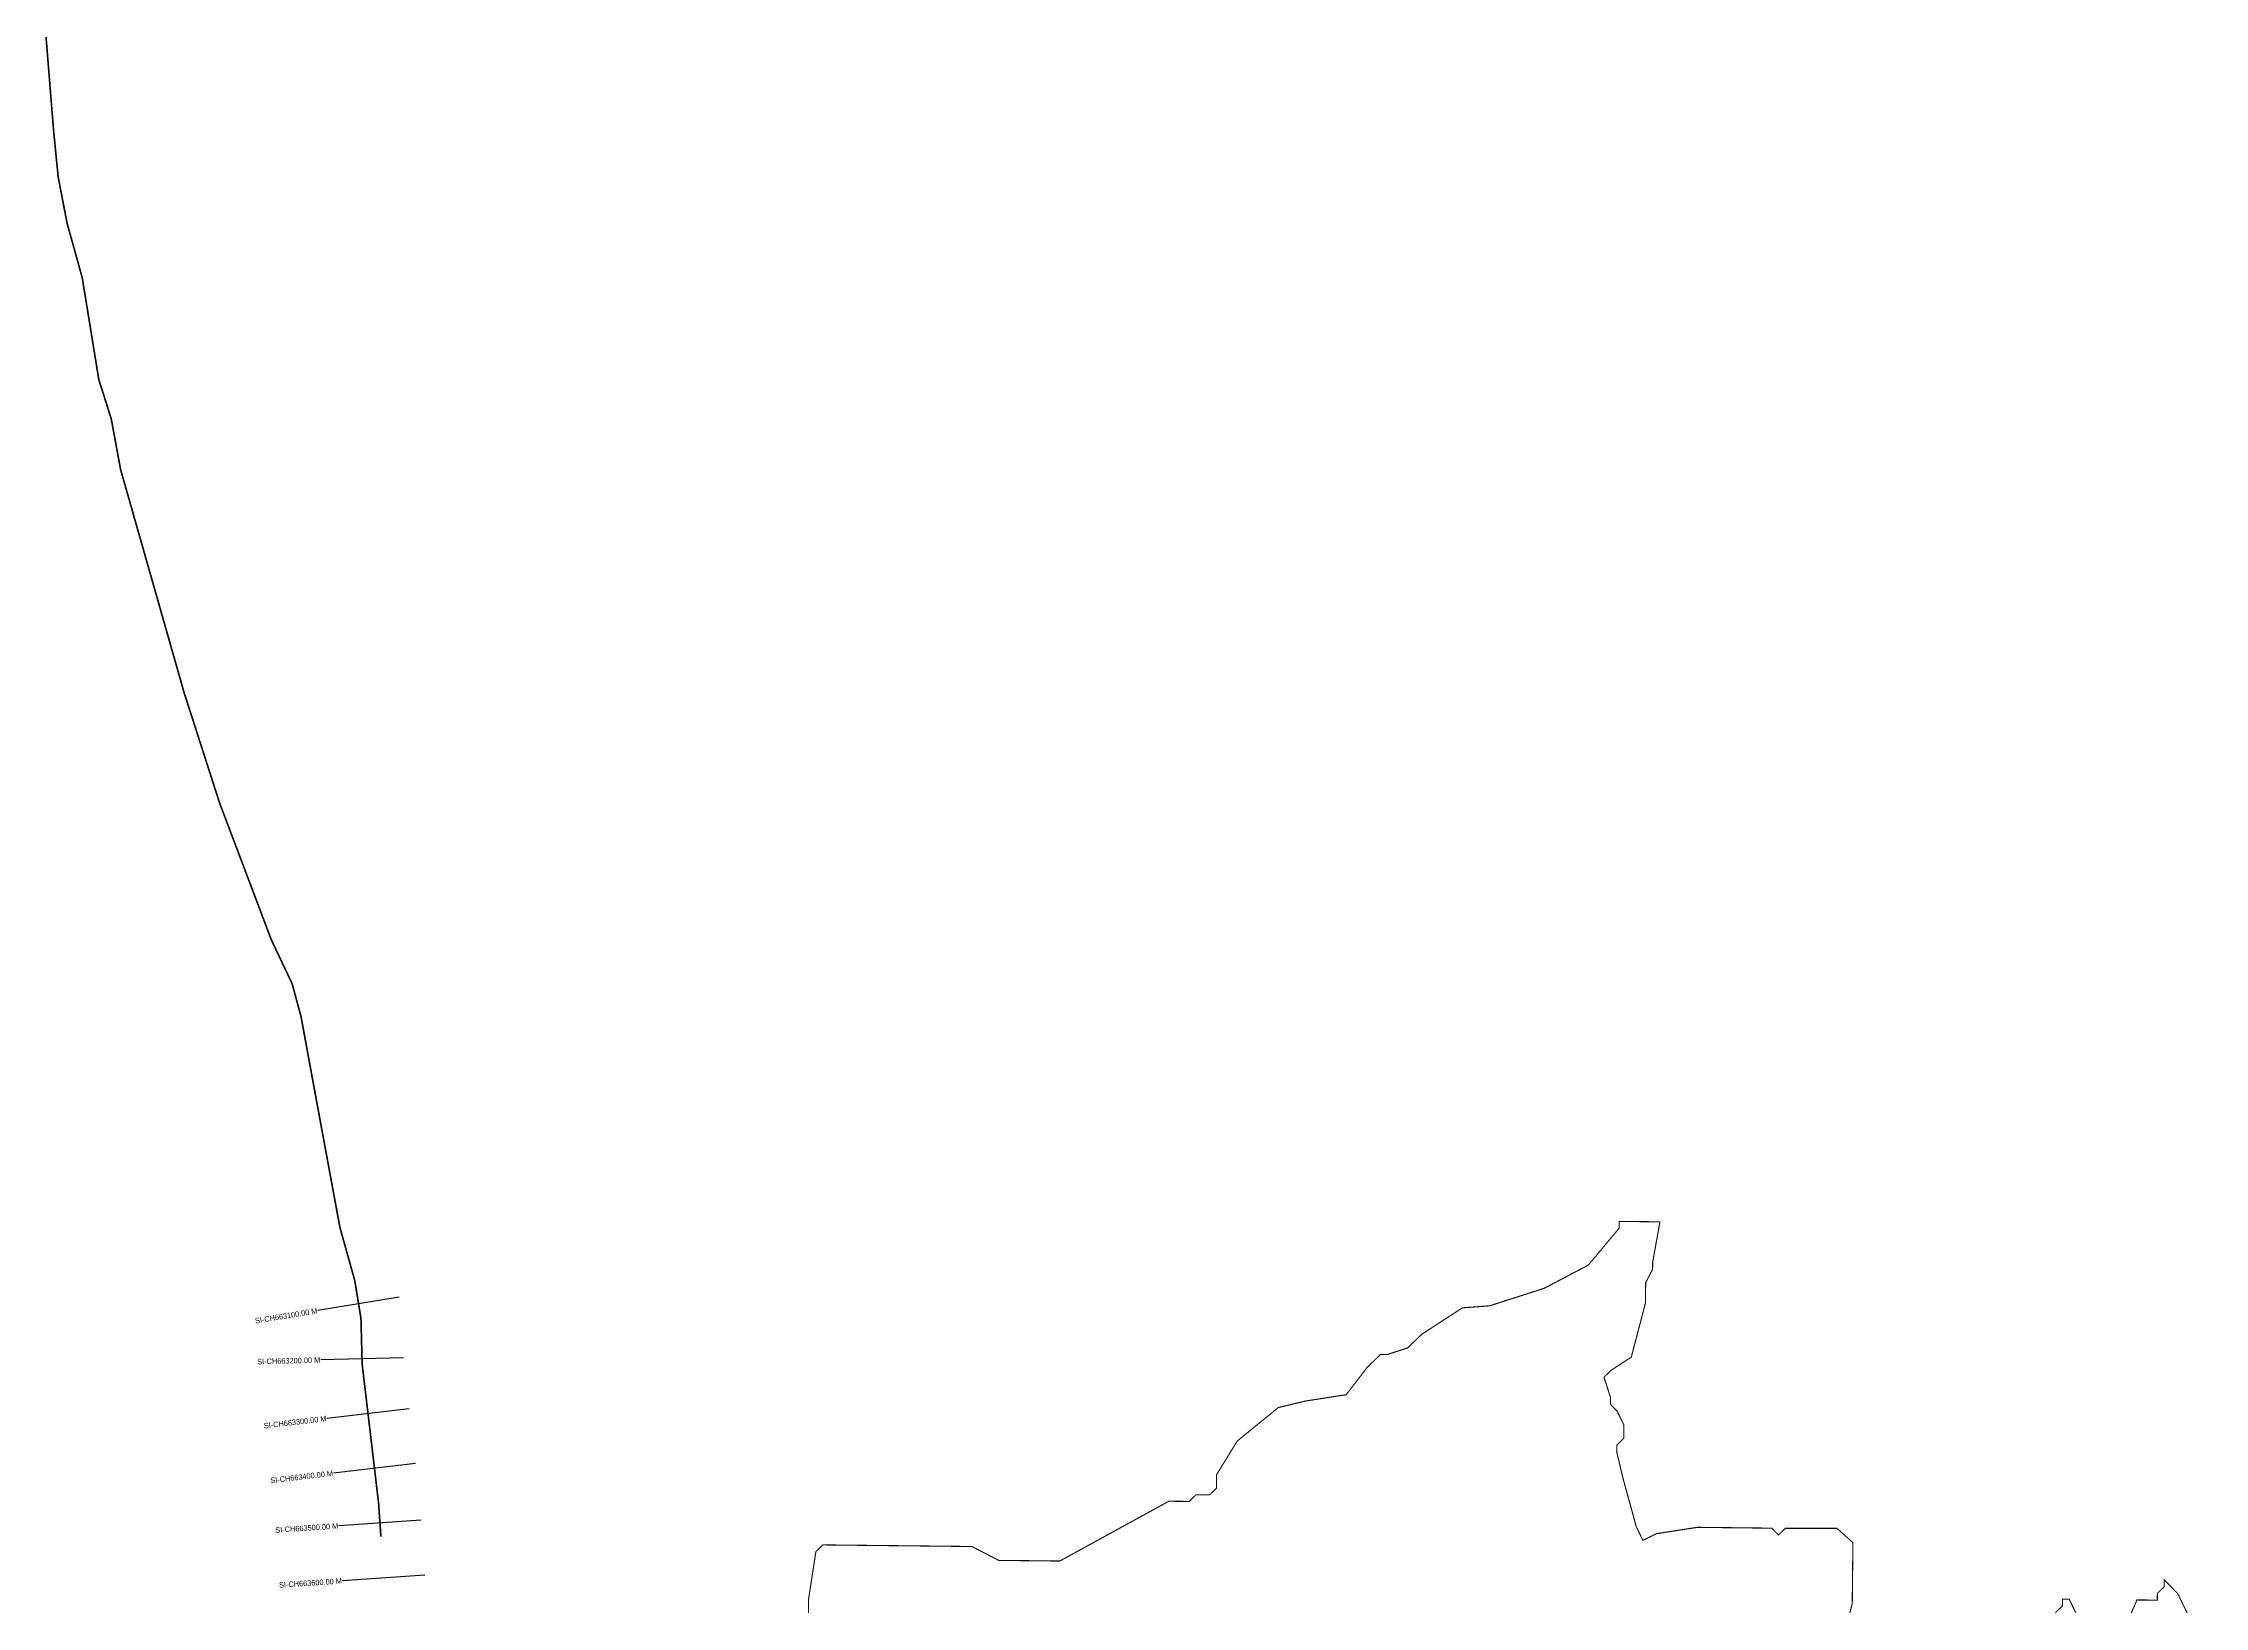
# Model space of a CAD drawing. Header units: metres. Extents: x 333202 to 339711, y 1779198 to 1790673.
# Drawn here: x 334507 to 338433, y 1782097 to 1784936 of the extents above; entities that cross this region are included whole.
import ezdxf
from ezdxf.enums import TextEntityAlignment as Align

# ---------------------------------------------------------------- set-up
doc = ezdxf.new("R2010")
doc.units = ezdxf.units.M
for name, color, linetype in [('CS', 134, 'Continuous'), ('CSMark', 6, 'Continuous'), ('NATURALLY PROTECTED', 3, 'Continuous')]:
    doc.layers.add(name, color=color, linetype=linetype)

msp = doc.modelspace()

# ---------------------------------------------------------------- linework, layer by layer
at = {"color": 6, "const_width": 2}
for points in [[(335923.2, 1782209.7), (336194, 1782206.8), (336242.9, 1782181.6), (336353.7, 1782180.4), (336551.8, 1782289), (336588.7, 1782288.6), (336601.2, 1782300.8), (336625.8, 1782300.5), (336638.2, 1782312.7), (336638.5, 1782337.3), (336676.1, 1782398.4), (336750.6, 1782459.1), (336800, 1782470.9), (336873.9, 1782482.4), (336911.4, 1782531.3), (336936.3, 1782555.6), (336948.6, 1782555.4), (336985.6, 1782567.4), (337010.5, 1782591.7), (337084.9, 1782640.1), (337134.2, 1782643.7), (337233, 1782675.4), (337313.5, 1782717.6), (337369.6, 1782784.7), (337369.7, 1782797), (337443.6, 1782796.2), (337430.4, 1782722.5), (337430.3, 1782710.2), (337417.7, 1782685.7), (337417.3, 1782648.8), (337391.6, 1782550.6), (337354.5, 1782526.4), (337342, 1782514.2), (337353.9, 1782477.2), (337353.8, 1782464.9), (337365.9, 1782452.4), (337378, 1782427.7), (337378, 1782403.1), (337365.3, 1782390.9), (337365.1, 1782378.6), (337376.9, 1782329.2), (337400.6, 1782242.8), (337412.7, 1782218), (337437.4, 1782230.1), (337511.4, 1782241.6), (337646.7, 1782240.1), (337658.9, 1782227.7), (337671.4, 1782239.8), (337765.1, 1782239.8), (337794.1, 1782213.9), (337792.9, 1782103.1), (337780.1, 1782054)], [(335896.7, 1782037.7), (335897.5, 1782111.5), (335910.7, 1782197.5), (335923.2, 1782209.7)], [(338299.3, 1782085.4), (338310, 1782109.8), (338346.9, 1782109.4), (338347.1, 1782121.7), (338359.5, 1782133.8), (338359.6, 1782146.2), (338384, 1782121.3), (338432.1, 1782022.3)], [(338162, 1782086.8), (338174.5, 1782098.9), (338174.6, 1782111.3), (338186.9, 1782111.3), (338198.9, 1782086.4)]]:
    msp.add_lwpolyline(points, dxfattribs=at)
at = {"layer": 'CS'}
for p, q in [((335154.2, 1782659.3), (335006.2, 1782635.1)), ((335161.5, 1782549.6), (335011.5, 1782545.6)), ((335171.8, 1782457), (335022.8, 1782439.4)), ((335183.5, 1782357.7), (335034.6, 1782340.1)), ((335193.8, 1782254.5), (335044.2, 1782244.4)), ((335200.5, 1782154.7), (335050.9, 1782144.6))]:
    msp.add_line(p, q, dxfattribs=at)
at = {"layer": 'NATURALLY PROTECTED', "const_width": 3, "flags": 128}
msp.add_lwpolyline([(334509, 1784991.3), (334526.2, 1784778.3), (334534.6, 1784693.2), (334550.7, 1784609.5), (334578.3, 1784510.2), (334596.2, 1784400.3), (334608.3, 1784325.7), (334631, 1784253.9), (334648, 1784161.9), (334717.8, 1783916.8), (334763.2, 1783757.3), (334827.9, 1783556.2), (334921.9, 1783307.8), (334959.5, 1783228.6), (334975.8, 1783168.2), (334999.8, 1783037.7), (335046.2, 1782786.5), (335073.3, 1782689.3), (335084.5, 1782621), (335086.7, 1782537.6), (335103, 1782400.2), (335116.5, 1782285.6), (335120.7, 1782224.6)], dxfattribs=at)

# ---------------------------------------------------------------- texts
at = {"layer": 'CSMark'}
for s, rotation, p in [('SI-CH663100.00 M', 9.3148, (335005.2, 1782634.9)), ('SI-CH663200.00 M', 1.5393, (335010.5, 1782545.5)), ('SI-CH663300.00 M', 6.7425, (335021.8, 1782439.3)), ('SI-CH663400.00 M', 6.7425, (335033.6, 1782340)), ('SI-CH663500.00 M', 3.8611, (335043.2, 1782244.3)), ('SI-CH663600.00 M', 3.8611, (335049.9, 1782144.5))]:
    msp.add_text(s, height=10, rotation=rotation, dxfattribs=at).set_placement(p, align=Align.MIDDLE_RIGHT)

doc.saveas('drawing.dxf')
